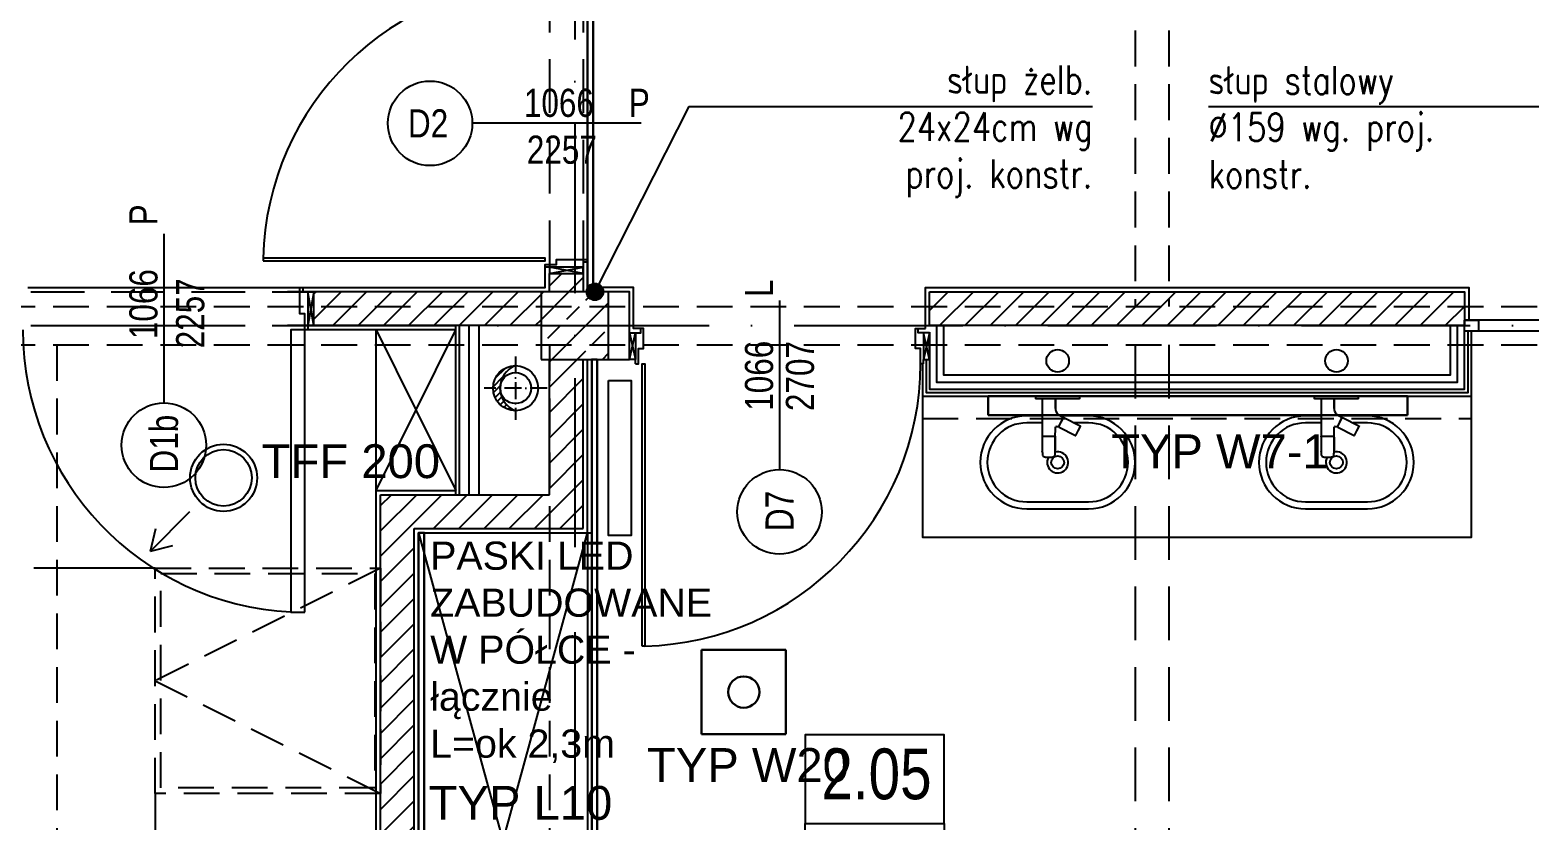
# Model space of a CAD drawing. Header units: millimetres. Extents: x 58205 to 122423, y 1055 to 94479.
# Drawn here: x 69092 to 69625, y 7060 to 7341 of the extents above; entities that cross this region are included whole.
import ezdxf

# ---------------------------------------------------------------- set-up
doc = ezdxf.new("R2010")
doc.units = ezdxf.units.MM
for name, pattern in [('0707_PB_080619_gn_xref$0$ACAD_ISO10W100', [18, 12, -3, 0, -3]), ('ACAD_ISO03W100', [30, 12, -18]), ('ACAD_ISO10W100', [18, 12, -3, 0, -3]), ('HIDDEN', [9.525, 6.35, -3.175])]:
    doc.linetypes.add(name, pattern=pattern)
doc.layers.add('$ oświetlenie $', color=30, linetype='Continuous', lineweight=30)
for name, color, linetype in [('+48_ARMATURA', 251, 'Continuous'), ('+48_HACZE', 253, 'Continuous'), ('+48_MEBLE', 251, 'Continuous'), ('+48_OPISY', 3, 'Continuous'), ('+48_OPISY T', 3, 'Continuous'), ('+48_OPISY_POM', 3, 'Continuous'), ('+48_OPISY_STOLARKA', 3, 'Continuous'), ('+48_OSIE', 8, 'Continuous'), ('+48_PODCIAGI', 4, 'Continuous'), ('+48_PODCIĄG', 4, 'ACAD_ISO03W100'), ('+48_PRZEBICIA', 143, 'Continuous'), ('+48_SCIANY', 1, 'Continuous'), ('+48_SCIANY_DZIAŁOWE', 2, 'Continuous'), ('+48_SPUSTY', 150, 'Continuous'), ('+48_STOLARKA_DRZWI', 3, 'Continuous'), ('+48_STOLARKA_OKNA', 3, 'Continuous'), ('+48_TYNKI', 252, 'Continuous'), ('+48_WENTYLACJA', 2, 'Continuous'), ('+48_WEŁNA', 252, 'Continuous'), ('+48_WIDOK', 5, 'Continuous'), ('+48_ŚCIANY_GK', 42, 'Continuous'), ('lampy VIP', 1, 'Continuous')]:
    doc.layers.add(name, color=color, linetype=linetype)
doc.styles.get("Standard").update_dxf_attribs({"font": 'ARIAL.TTF'})
doc.styles.add('WRP_ARIAL', font='ARIAL.TTF', dxfattribs={"width": 0.8})
doc.linetypes.add('BATTING', pattern='A,0.00254,-2.54,[134,ltypeshp.shx,S=2.54,R=0,X=-2.54,Y=0],-5.08,[134,ltypeshp.shx,S=2.54,R=180,X=2.54,Y=0],-2.54', length=10.16254)
doc.linetypes.add('ZIGZAG', pattern='A,0.00254,-5.08,[131,ltypeshp.shx,S=5.08,R=0,X=-5.08,Y=0],-10.16,[131,ltypeshp.shx,S=5.08,R=180,X=5.08,Y=0],-5.08', length=20.32254)

# ---------------------------------------------------------------- blocks, each defined once
blk = doc.blocks.new('OPISY_POM_METKA')
at = {"layer": '+48_OPISY_POM', "ltscale": 5}
for points in [[(0, -70), (109.7, -70), (109.7, 0), (0, 0)], [(109.7, -105), (0, -105), (0, -70), (109.7, -70)]]:
    blk.add_lwpolyline(points, close=True, dxfattribs=at)
at = {"layer": '+48_OPISY_POM'}
blk.add_lwpolyline([(109.7, -140), (0, -140), (0, -105), (109.7, -105)], close=True, dxfattribs=at)
at = {"layer": '+48_OPISY_POM', "ltscale": 5, "style": 'WRP_ARIAL', "width": 0.8}
for tag, p, height in [('NRPOM', (25.8, -50.8), 40), ('POW', (6.4, -99), 20)]:
    blk.add_attdef(tag, p, '', height=height, dxfattribs=at)
at = {"layer": '+48_OPISY_POM', "style": 'WRP_ARIAL', "width": 0.8}
blk.add_attdef('H', (6.4, -134), '', height=20, dxfattribs=at)
blk = doc.blocks.new('bateria natynk')
at = {"layer": '+48_MEBLE', "ltscale": 0.15}
for p, q in [((-0.83, -1), (-0.83, -4.39)), ((-0.83, -4.39), (-0.83, -1)), ((-0.83, -4.39), (-0.8, -4.72)), ((-0.8, -4.72), (-0.67, -5.38)), ((-0.67, -5.38), (-0.35, -5.96)), ((-0.35, -5.96), (0.07, -6.44)), ((0.07, -6.44), (0.55, -6.78)), ((0.43, -10.87), (1.25, -9.26)), ((0.45, -10.74), (1.2, -9.23)), ((0.55, -6.78), (1, -7.01)), ((1, -7.01), (1.81, -7.42)), ((1.2, -9.23), (1.98, -7.73)), ((1.25, -9.26), (2.06, -7.65)), ((1.81, -7.42), (1.99, -7.51)), ((1.98, -7.73), (2, -7.7)), ((1.99, -7.51), (2.03, -7.64)), ((1.99, -7.72), (2, -7.7)), ((1.99, -7.72), (2.02, -7.74)), ((2, -7.7), (2.01, -7.68)), ((2.01, -7.68), (2.02, -7.67)), ((2.02, -7.65), (2.03, -7.65)), ((2.02, -7.67), (2.02, -7.65)), ((2.06, -7.65), (2.12, -7.6)), ((2.12, -7.6), (2.2, -7.61)), ((2.2, -7.61), (8.01, -10.58)), ((8.01, -10.58), (8.02, -10.59)), ((8.02, -10.59), (8.02, -10.59)), ((8.02, -10.59), (8.03, -10.59)), ((8.03, -10.59), (8.08, -10.65)), ((8.05, -10.64), (8.07, -10.65)), ((8.07, -10.65), (8.07, -10.65)), ((8.07, -10.65), (8.08, -10.65)), ((8.07, -10.73), (8.08, -10.65)), ((-0.85, -14.51), (-0.83, -11.34)), ((-0.85, -14.68), (-0.85, -14.51)), ((-0.85, -14.51), (-0.85, -14.68)), ((-0.85, -19.73), (-0.85, -14.68)), ((-0.85, -14.68), (-0.85, -19.73)), ((-0.83, -11.34), (-0.8, -11.13)), ((-0.8, -11.13), (-0.64, -10.93)), ((-0.44, -10.76), (-0.64, -10.93)), ((-0.44, -10.76), (-0.17, -10.73)), ((-0.17, -10.73), (0.04, -10.77)), ((0.04, -10.77), (0.15, -10.81)), ((0.15, -10.81), (0.27, -10.87)), ((0.27, -10.87), (0.4, -10.83)), ((0.4, -10.83), (0.41, -10.82)), ((0.41, -10.8), (0.42, -10.79)), ((0.41, -10.82), (0.41, -10.8)), ((0.42, -10.79), (0.43, -10.77)), ((0.43, -10.77), (0.45, -10.74)), ((0.43, -10.95), (0.43, -10.87)), ((0.43, -10.95), (0.48, -11.01)), ((0.44, -10.76), (0.48, -10.78)), ((0.48, -11.01), (6.3, -13.99)), ((6.3, -13.99), (6.31, -13.99)), ((6.3, -13.99), (6.3, -13.99)), ((6.31, -13.99), (6.38, -14)), ((6.38, -14), (6.44, -13.95)), ((6.44, -13.95), (7.26, -12.34)), ((7.26, -12.34), (8.07, -10.73)), ((-5.45, -19.73), (-5.45, -19.91)), ((-5.45, -19.91), (-5.44, -20.17)), ((-5.44, -20.17), (-5.43, -20.46)), ((-5.43, -20.46), (-5.41, -20.71)), ((-5.41, -20.71), (-5.39, -20.89)), ((-5.39, -20.89), (-5.35, -21.06)), ((-5.35, -21.06), (-5.27, -21.22)), ((-5.27, -21.22), (-5.15, -21.36)), ((-1.15, -21.36), (-1.03, -21.22)), ((-1.03, -21.22), (-0.95, -21.06)), ((-0.95, -21.06), (-0.91, -20.89)), ((-0.91, -20.89), (-0.88, -20.71)), ((-0.88, -20.71), (-0.86, -20.46)), ((-0.86, -20.46), (-0.85, -20.17)), ((-0.85, -19.91), (-0.85, -19.73)), ((-0.85, -20.17), (-0.85, -19.91)), ((-5.15, -21.36), (-4.95, -21.47)), ((-4.98, -21.46), (-4.95, -21.47)), ((-4.95, -21.47), (-4.76, -21.54)), ((-4.76, -21.54), (-4.56, -21.58)), ((-4.56, -21.58), (-4.34, -21.62)), ((-4.34, -21.62), (-4.06, -21.65)), ((-4.06, -21.65), (-3.7, -21.68)), ((-3.7, -21.68), (-3.38, -21.69)), ((-3.7, -21.68), (-3.38, -21.69)), ((-3.38, -21.69), (-3.15, -21.7)), ((-3.38, -21.69), (-3.15, -21.7)), ((-3.15, -21.7), (-2.92, -21.69)), ((-3.15, -21.7), (-2.92, -21.69)), ((-2.92, -21.69), (-2.6, -21.68)), ((-2.92, -21.69), (-2.6, -21.68)), ((-2.6, -21.68), (-2.24, -21.65)), ((-2.24, -21.65), (-1.96, -21.62)), ((-1.96, -21.62), (-1.74, -21.58)), ((-1.74, -21.58), (-1.54, -21.54)), ((-1.54, -21.54), (-1.35, -21.47)), ((-1.35, -21.47), (-1.32, -21.46)), ((-1.32, -21.46), (-1.15, -21.36))]:
    blk.add_line(p, q, dxfattribs=at)
blk.add_lwpolyline([(7.6, -1), (-7.6, -1, -0.414214), (-7.75, -0.85), (-7.75, 0), (7.75, 0), (7.75, -0.85, -0.414214)], format="xyb", close=True, dxfattribs=at)
for points in [[(-5.45, -1), (-5.45, -19.67), (-5.45, -19.73), (-5.45, -19.67)], [(-5.41, -14.47), (-5.4, -14.35), (-5.38, -14.29), (-5.36, -14.26), (-5.32, -14.26), (-5.24, -14.26), (-5.12, -14.26), (-4.95, -14.26), (-4.76, -14.26), (-4.55, -14.26), (-4.32, -14.26), (-4.04, -14.26), (-3.69, -14.26), (-3.38, -14.26), (-3.15, -14.26), (-2.92, -14.26), (-2.61, -14.26), (-2.26, -14.26), (-1.98, -14.26), (-1.75, -14.26), (-1.54, -14.26), (-1.35, -14.26), (-1.18, -14.26), (-1.06, -14.26), (-0.98, -14.26), (-0.94, -14.26), (-0.91, -14.29), (-0.9, -14.35), (-0.89, -14.47), (-0.88, -14.6)]]:
    blk.add_lwpolyline(points, dxfattribs=at)
blk = doc.blocks.new('OPIS_STOLARKA')
at = {"layer": '+48_OPISY_STOLARKA'}
blk.add_line((0, 30), (0, -30), dxfattribs=at)
at = {"layer": '+48_STOLARKA_DRZWI'}
blk.add_circle((0, -45), 15, dxfattribs=at)
at = {"layer": '+48_OPISY_STOLARKA', "style": 'WRP_ARIAL', "width": 0.8}
for tag, p in [('SZER', (-2.27, -15.9)), ('WYS', (14.32, -13.58)), ('OZN', (5.03, -51.33))]:
    blk.add_attdef(tag, p, '', height=10, rotation=90, dxfattribs=at)
blk = doc.blocks.new('TYP W7-1')
at = {"layer": '$ oświetlenie $', "ltscale": 0.15}
for p, q in [((0, 74.77), (-6.8, 74.77)), ((-6.8, 74.77), (-6.8, -74.23)), ((0, -74.23), (0, 74.77)), ((-6.8, -74.23), (0, -74.23))]:
    blk.add_line(p, q, dxfattribs=at)
at = {"layer": 'lampy VIP', "ltscale": 0.15}
blk.add_line((0, 73.5), (0, -73.5), dxfattribs=at)
at = {"layer": '$ oświetlenie $', "ltscale": 0.15, "insert": (6.77, -30.51), "char_height": 12, "width": 397.1992, "attachment_point": 1, "rotation": 90}
blk.add_mtext('TYP W7-1', dxfattribs=at)
blk = doc.blocks.new('Typ W20')
at = {"layer": '$ oświetlenie $', "ltscale": 0.15}
for p, q in [((-15, 15), (15, 15)), ((-15, -15), (-15, 15)), ((15, 15), (15, -15)), ((15, -15), (-15, -15))]:
    blk.add_line(p, q, dxfattribs=at)
blk.add_circle((0, 0), 5.55, dxfattribs=at)
at = {"layer": '$ oświetlenie $', "ltscale": 0.15, "insert": (-34.36, -19.89), "char_height": 12, "width": 397.1992, "attachment_point": 1}
blk.add_mtext('TYP W20', dxfattribs=at)

msp = doc.modelspace()

# ---------------------------------------------------------------- hatches: boundary and pattern name
at = {"layer": '+48_HACZE'}
h = msp.add_hatch(dxfattribs=at)
h.set_pattern_fill('ANSI31', color=256, scale=2, angle=180, style=0)
h.paths.add_polyline_path([(69288.484, 7254.258), (69276.484, 7254.258), (69276.484, 7247.758), (69288.484, 7247.758)])
h = msp.add_hatch(dxfattribs=at)
h.set_pattern_fill('ANSI31', color=256, scale=2, angle=180, style=0)
edge = h.paths.add_edge_path(flags=17)
edge.add_line((69273.484, 7247.758), (69183.484, 7247.758))
h.paths.add_polyline_path([(69192.836, 7247.758), (69192.836, 7235.758), (69273.484, 7235.758), (69273.484, 7247.758)])
at = {"layer": '+48_HACZE', "linetype": 'Continuous'}
h = msp.add_hatch(dxfattribs=at)
h.set_pattern_fill('ANSI33', color=256, scale=2, style=0)
h.paths.add_polyline_path([(69273.484, 7223.758), (69297.484, 7223.758), (69297.484, 7247.758), (69273.484, 7247.758)])
at = {"layer": '+48_HACZE'}
h = msp.add_hatch(dxfattribs=at)
h.set_pattern_fill('ANSI31', color=256, scale=2, angle=180, style=0)
h.paths.add_polyline_path([(69411.484, 7247.758), (69601.484, 7247.758), (69601.484, 7235.758), (69411.484, 7235.758)])
h = msp.add_hatch(dxfattribs=at)
h.set_pattern_fill('ANSI31', color=256, scale=2, angle=180, style=0)
h.paths.add_polyline_path([(69288.484, 7223.758), (69276.484, 7223.758), (69276.484, 7175.758), (69216.484, 7175.758), (69216.484, 6929.758), (69276.484, 6929.758), (69276.484, 6799.758), (69288.484, 6799.758), (69288.484, 6941.758), (69228.484, 6941.758), (69228.484, 7163.758), (69288.484, 7163.758)])
at = {"layer": '+48_OPISY T'}
h = msp.add_hatch(color=256, dxfattribs=at)
edge = h.paths.add_edge_path()
edge.add_arc((69292.643, 7247.758), 3, 0, 360)
at = {"layer": '+48_PRZEBICIA'}
h = msp.add_hatch(dxfattribs=at)
h.set_pattern_fill('ANSI31', color=256, scale=0.5, style=0)
h.paths.add_polyline_path([(69264.434, 7221.589, 0.4142136), (69256.434, 7213.589), (69258.934, 7213.589, -0.0003475), (69258.934, 7213.597, -0.3103453)])
h.paths.add_polyline_path([(69258.934, 7213.582, -0.0003475), (69258.934, 7213.589), (69256.434, 7213.589, 0.4142136), (69264.434, 7205.589, -0.3103453)])

# ---------------------------------------------------------------- linework, layer by layer
at = {"layer": '$ oświetlenie $', "ltscale": 0.15}
for points in [[(69291.984, 7834.258), (69289.984, 7834.258), (69289.984, 7249.258), (69291.984, 7249.258)], [(69293.484, 7223.758), (69291.484, 7223.758), (69291.484, 6613.258), (69293.484, 6613.258)], [(69229.984, 7162.258), (69231.984, 7162.258), (69231.984, 6943.258), (69229.984, 6943.258)]]:
    msp.add_lwpolyline(points, close=True, dxfattribs=at)
at = {"layer": '+48_ARMATURA'}
for p, q in [((69214.984, 7177.258), (69214.984, 7234.258)), ((69214.984, 7234.258), (69243.234, 7177.258)), ((69214.984, 7177.258), (69243.234, 7234.258)), ((69229.984, 6943.258), (69289.984, 7162.258)), ((69229.984, 7162.258), (69289.984, 6943.258)), ((69289.984, 7162.258), (69289.984, 6943.258))]:
    msp.add_line(p, q, dxfattribs=at)
for points in [[(69451.534, 7203.758), (69445.984, 7203.758, 1), (69445.984, 7170.758), (69467.984, 7170.758, 1), (69467.984, 7203.758), (69457.968, 7203.758)], [(69550.534, 7203.758), (69544.984, 7203.758, 1), (69544.984, 7170.758), (69566.984, 7170.758, 1), (69566.984, 7203.758), (69556.968, 7203.758)], [(69451.534, 7201.258), (69445.984, 7201.258, 1), (69445.984, 7173.258), (69467.984, 7173.258, 1), (69467.984, 7201.258), (69462.879, 7201.258)], [(69550.534, 7201.258), (69544.984, 7201.258, 1), (69544.984, 7173.258), (69566.984, 7173.258, 1), (69566.984, 7201.258), (69561.879, 7201.258)]]:
    msp.add_lwpolyline(points, format="xyb", dxfattribs=at)
for centre in [(69456.984, 7187.258), (69555.984, 7187.258)]:
    msp.add_circle(centre, 2.3, dxfattribs=at)
for centre in [(69456.984, 7187.258), (69555.984, 7187.258)]:
    msp.add_arc(centre, 3.75, 151.24729, 103.1009, dxfattribs=at)
at = {"layer": '+48_MEBLE', "ltscale": 0.15}
msp.add_lwpolyline([(69408.984, 7222.508), (69408.984, 7210.758), (69603.984, 7210.758), (69603.984, 7233.758)], dxfattribs=at)
at = {"layer": '+48_MEBLE'}
for points in [[(69289.984, 6710.758), (69289.984, 6943.258), (69229.984, 6943.258), (69229.984, 7162.258), (69289.984, 7162.258), (69289.984, 7223.758)], [(69289.984, 7162.258), (69291.484, 7162.258), (69291.484, 7223.758)]]:
    msp.add_lwpolyline(points, dxfattribs=at)
at = {"layer": '+48_MEBLE', "linetype": 'HIDDEN', "ltscale": 2}
msp.add_lwpolyline([(69408.984, 7210.758), (69408.984, 7202.758), (69603.984, 7202.758), (69603.984, 7210.758)], dxfattribs=at)
at = {"layer": '+48_MEBLE', "ltscale": 0.15}
for centre in [(69456.984, 7223.258), (69555.984, 7223.258)]:
    msp.add_circle(centre, 4, dxfattribs=at)
at = {"layer": '+48_OPISY'}
for q in [(69292.643, 7247.758), (69469.347, 7313.504)]:
    msp.add_line((69325.953, 7313.504), q, dxfattribs=at)
msp.add_lwpolyline([(69510.554, 7313.504), (69688.607, 7313.504), (69707.352, 7243.486)], dxfattribs=at)
at = {"layer": '+48_OPISY T'}
msp.add_circle((69292.643, 7247.758), 3, dxfattribs=at)
at = {"layer": '+48_OSIE', "linetype": 'ACAD_ISO10W100', "ltscale": 5}
for p, q in [((69285.484, 8208.258), (69285.484, 5430.307)), ((68101.946, 7235.758), (71564.484, 7235.758))]:
    msp.add_line(p, q, dxfattribs=at)
at = {"layer": '+48_PODCIAGI', "linetype": 'HIDDEN', "ltscale": 3}
for p, q in [((69484.484, 7228.908), (69484.484, 6595.758)), ((69496.484, 7228.908), (69496.484, 6595.758))]:
    msp.add_line(p, q, dxfattribs=at)
at = {"layer": '+48_PODCIĄG', "linetype": 'HIDDEN', "ltscale": 2}
for p, q in [((69484.484, 7835.758), (69484.484, 7242.608)), ((69496.484, 7835.758), (69496.484, 7242.608)), ((68833.484, 7242.608), (69717.484, 7242.608)), ((68833.483, 7228.908), (69717.484, 7228.908)), ((69101.484, 7228.908), (69101.484, 6595.758)), ((69276.484, 7228.908), (69276.484, 6595.758))]:
    msp.add_line(p, q, dxfattribs=at)
at = {"layer": '+48_PRZEBICIA', "linetype": '0707_PB_080619_gn_xref$0$ACAD_ISO10W100', "ltscale": 0.5}
for p, q in [((69264.434, 7224.789), (69264.434, 7202.389)), ((69275.634, 7213.589), (69253.234, 7213.589))]:
    msp.add_line(p, q, dxfattribs=at)
at = {"layer": '+48_PRZEBICIA'}
msp.add_circle((69264.434, 7213.589), 8, dxfattribs=at)
msp.add_arc((69267.502, 7213.589), 8.568, 110.98295, 249.01705, dxfattribs=at)
at = {"layer": '+48_SCIANY'}
for p, q in [((69273.484, 7247.758), (69183.484, 7247.758)), ((69273.484, 7235.758), (69183.484, 7235.758)), ((69276.484, 7175.758), (69276.484, 7223.758)), ((69288.484, 7163.758), (69288.484, 7223.758)), ((69216.484, 7175.758), (69276.484, 7175.758)), ((69228.484, 7163.758), (69288.484, 7163.758))]:
    msp.add_line(p, q, dxfattribs=at)
for points in [[(69276.484, 7247.758), (69276.484, 7254.258), (69288.484, 7254.258), (69288.484, 7247.758)], [(69192.836, 7235.758), (69192.836, 7247.758)], [(69297.484, 7223.758), (69304.884, 7223.758), (69304.884, 7247.758), (69297.484, 7247.758)], [(69192.836, 7235.758), (69192.836, 7239.505)], [(69216.484, 6929.758), (69216.484, 7175.758)], [(69228.484, 6941.758), (69228.484, 7163.758)]]:
    msp.add_lwpolyline(points, dxfattribs=at)
for points in [[(69273.484, 7223.758), (69297.484, 7223.758), (69297.484, 7247.758), (69273.484, 7247.758)], [(69273.484, 7223.758), (69297.484, 7223.758), (69297.484, 7247.758), (69273.484, 7247.758)], [(69411.484, 7247.758), (69601.484, 7247.758), (69601.484, 7235.758), (69411.484, 7235.758)]]:
    msp.add_lwpolyline(points, close=True, dxfattribs=at)
at = {"layer": '+48_SCIANY_DZIAŁOWE', "linetype": 'Continuous'}
for p, q in [((69276.484, 7254.258), (69288.484, 7256.458)), ((69288.484, 7254.258), (69276.484, 7256.458)), ((69192.836, 7235.758), (69190.636, 7247.758)), ((69192.836, 7247.758), (69190.636, 7235.758)), ((69304.884, 7223.758), (69307.084, 7233.258)), ((69304.884, 7233.258), (69307.084, 7223.758)), ((69411.484, 7223.758), (69409.284, 7233.258)), ((69411.484, 7233.258), (69409.284, 7223.758))]:
    msp.add_line(p, q, dxfattribs=at)
at = {"layer": '+48_SPUSTY', "color": 150}
msp.add_circle((69264.434, 7213.589), 5.5, dxfattribs=at)
at = {"layer": '+48_STOLARKA_DRZWI'}
for p, q in [((69307.084, 7222.258), (69307.084, 7223.758)), ((69409.284, 7222.258), (69409.284, 7223.758))]:
    msp.add_line(p, q, dxfattribs=at)
for points in [[(69174.792, 7258.735), (69274.992, 7258.735), (69274.992, 7259.735), (69174.792, 7259.735)], [(69288.484, 7254.258), (69288.484, 7256.458), (69276.484, 7256.458), (69276.484, 7254.258)], [(69192.836, 7247.758), (69190.636, 7247.758), (69190.636, 7235.758), (69192.836, 7235.758)], [(69601.484, 7237.758), (69606.484, 7237.758), (69606.484, 7233.758), (69601.484, 7233.758)], [(69189.636, 7134.058), (69189.636, 7234.258), (69184.636, 7234.258), (69184.636, 7134.058)], [(69304.884, 7233.258), (69307.084, 7233.258), (69307.084, 7223.758), (69304.884, 7223.758)], [(69411.484, 7233.258), (69409.284, 7233.258), (69409.284, 7223.758), (69411.484, 7223.758)], [(69309.361, 7122.067), (69309.361, 7222.267), (69310.361, 7222.267), (69310.361, 7122.067)]]:
    msp.add_lwpolyline(points, close=True, dxfattribs=at)
for points in [[(69276.484, 7256.458), (69274.984, 7256.458), (69274.984, 7257.458), (69278.984, 7257.458), (69278.984, 7259.258), (69289.984, 7259.258), (69289.984, 7258.258), (69288.484, 7258.258), (69288.484, 7256.458)], [(69190.636, 7235.758), (69190.636, 7234.258), (69189.636, 7234.258), (69189.636, 7239.908), (69187.836, 7239.908), (69187.836, 7249.258), (69188.836, 7249.258), (69188.836, 7247.758), (69190.636, 7247.758)], [(69696.484, 7237.758), (69601.484, 7237.758)], [(69304.884, 7233.258), (69308.884, 7233.258), (69308.884, 7234.758)], [(69307.084, 7222.258), (69308.084, 7222.258), (69308.084, 7227.658), (69309.884, 7227.658), (69309.884, 7234.758), (69308.884, 7234.758)], [(69409.284, 7222.258), (69408.284, 7222.258), (69408.284, 7227.658), (69406.484, 7227.658), (69406.484, 7234.758), (69407.484, 7234.758)], [(69411.484, 7233.258), (69407.484, 7233.258), (69407.484, 7234.758)], [(69696.484, 7233.758), (69601.484, 7233.758)]]:
    msp.add_lwpolyline(points, dxfattribs=at)
for centre, start, end in [((69274.984, 7257.458), 90, 178.69789), ((69189.636, 7234.258), 180, 267.13974), ((69308.084, 7222.258), 271.30211, 0)]:
    msp.add_arc(centre, 100.2, start, end, dxfattribs=at)
at = {"layer": '+48_STOLARKA_OKNA', "linetype": 'HIDDEN', "ltscale": 2}
for points in [[(69136.484, 7149.758), (69216.484, 7149.758), (69216.484, 7069.758), (69136.484, 7069.758)], [(69138.484, 7147.758), (69214.484, 7147.758), (69214.484, 7071.758), (69138.484, 7071.758)]]:
    msp.add_lwpolyline(points, close=True, dxfattribs=at)
msp.add_lwpolyline([(69216.484, 7149.758), (69136.484, 7109.758), (69216.484, 7069.758)], dxfattribs=at)
at = {"layer": '+48_TYNKI', "ltscale": 0.15}
msp.add_line((69243.234, 7234.258), (69190.636, 7234.258), dxfattribs=at)
for points in [[(69188.836, 7249.258), (69274.984, 7249.258), (69274.984, 7256.458)], [(69308.884, 7234.758), (69306.384, 7234.758), (69306.384, 7249.258), (69289.984, 7249.258), (69289.984, 7258.258)], [(69409.984, 7234.758), (69409.984, 7249.258), (69602.984, 7249.258), (69602.984, 7237.758)], [(69407.484, 7234.758), (69409.984, 7234.758)], [(69274.984, 6710.758), (69274.984, 6928.258), (69214.984, 6928.258), (69214.984, 7177.258), (69243.234, 7177.258)]]:
    msp.add_lwpolyline(points, dxfattribs=at)
at = {"layer": '+48_WENTYLACJA', "color": 2}
for q in [(69148.734, 7169.758), (69136.734, 7163.758), (69142.734, 7157.758)]:
    msp.add_line((69134.734, 7155.758), q, dxfattribs=at)
for radius in [11.9, 10]:
    msp.add_circle((69160.734, 7181.758), radius, dxfattribs=at)
at = {"layer": '+48_WEŁNA', "linetype": 'ZIGZAG', "ltscale": 0.7}
msp.add_line((69247.984, 7175.758), (69247.984, 7235.758), dxfattribs=at)
at = {"layer": '+48_WEŁNA', "linetype": 'BATTING', "ltscale": 0.23}
msp.add_lwpolyline([(69413.984, 7235.758), (69413.984, 7215.758), (69598.984, 7215.758), (69598.984, 7235.758)], dxfattribs=at)
at = {"layer": '+48_WIDOK', "color": 251, "linetype": 'HIDDEN', "ltscale": 3}
for p, q in [((69276.484, 7358.858), (69276.484, 7254.258)), ((69288.484, 7358.858), (69288.484, 7254.258)), ((69092.236, 7247.758), (69183.484, 7247.758)), ((69092.236, 7247.758), (69192.836, 7247.758)), ((69092.236, 7235.758), (69183.484, 7235.758)), ((69092.236, 7235.758), (69192.836, 7235.758))]:
    msp.add_line(p, q, dxfattribs=at)
at = {"layer": '+48_WIDOK', "ltscale": 0.15}
for points in [[(69091.236, 7249.258), (69187.836, 7249.258)], [(69408.984, 7210.458), (69408.984, 7160.758), (69603.984, 7160.758), (69603.984, 7210.758)], [(69136.484, 7149.758), (69093.288, 7149.758)], [(69136.484, 7069.758), (69136.484, 6929.758)]]:
    msp.add_lwpolyline(points, dxfattribs=at)
at = {"layer": '+48_WIDOK'}
msp.add_lwpolyline([(69297.484, 7216.258), (69305.484, 7216.258), (69305.484, 7161.258), (69297.484, 7161.258)], close=True, dxfattribs=at)
msp.add_lwpolyline([(69297.484, 7216.258), (69305.484, 7216.258), (69305.484, 7161.258), (69297.484, 7161.258)], close=True, dxfattribs=at)
at = {"layer": '+48_ŚCIANY_GK'}
for p, q in [((69243.234, 7175.758), (69243.234, 7235.758)), ((69244.484, 7175.758), (69244.484, 7235.758)), ((69251.484, 7175.758), (69251.484, 7235.758))]:
    msp.add_line(p, q, dxfattribs=at)
for points in [[(69411.484, 7233.508), (69411.484, 7213.258), (69601.484, 7213.258), (69601.484, 7235.758)], [(69416.484, 7235.758), (69416.484, 7218.258), (69596.484, 7218.258), (69596.484, 7235.758)], [(69410.234, 7224.008), (69410.234, 7212.008), (69602.734, 7212.008), (69602.734, 7233.758)]]:
    msp.add_lwpolyline(points, dxfattribs=at)

# ---------------------------------------------------------------- block references
at = {"layer": '$ oświetlenie $', "rotation": 269.9999672272649}
msp.add_blockref('TYP W7-1', (69506.484, 7203.958), dxfattribs=at)
at = {"layer": '$ oświetlenie $'}
msp.add_blockref('Typ W20', (69345.484, 7105.758), dxfattribs=at)
at = {"layer": '+48_MEBLE'}
for p in [(69456.984, 7210.758), (69555.984, 7210.758)]:
    msp.add_blockref('bateria natynk', p, dxfattribs=at)
at = {"layer": '+48_OPISY_POM'}
ref = msp.add_blockref('OPISY_POM_METKA', (69367.341, 7090.57), dxfattribs=dict(at, xscale=0.4499999999970896, yscale=0.4499999999998181, zscale=0.4499999999997158))
ref.add_attrib('H', '2,70m', (69370.2, 7030.281), dxfattribs={"height": 9, "style": 'WRP_ARIAL', "width": 0.8})
ref.add_attrib('NRPOM', '2.05', (69373.053, 7067.71), dxfattribs={"ltscale": 5, "height": 18, "style": 'WRP_ARIAL', "width": 0.8})
ref.add_attrib('POW', '28,44m2', (69370.2, 7046.031), dxfattribs={"ltscale": 5, "height": 9, "style": 'WRP_ARIAL', "width": 0.8})
at = {"layer": '+48_OPISY_STOLARKA'}
ref = msp.add_blockref('OPIS_STOLARKA', (69279.075, 7307.558), dxfattribs=dict(at, rotation=270))
ref.add_attrib('SZER', '1066    P', (69267.398, 7309.831), dxfattribs={"height": 10, "style": 'WRP_ARIAL', "width": 0.8})
ref.add_attrib('WYS', '2257', (69268.443, 7293.207), dxfattribs={"height": 10, "style": 'WRP_ARIAL', "width": 0.8})
ref.add_attrib('OZN', 'D2', (69226.228, 7302.533), dxfattribs={"height": 10, "style": 'WRP_ARIAL', "width": 0.8})
ref = msp.add_blockref('OPIS_STOLARKA', (69139.536, 7238.35), dxfattribs=at)
ref.add_attrib('SZER', '1066     P', (69137.263, 7230.961), dxfattribs={"height": 10, "rotation": 90, "style": 'WRP_ARIAL', "width": 0.8})
ref.add_attrib('WYS', '2257', (69153.887, 7227.718), dxfattribs={"height": 10, "rotation": 90, "style": 'WRP_ARIAL', "width": 0.8})
ref.add_attrib('OZN', 'D1b', (69144.562, 7183.641), dxfattribs={"height": 10, "rotation": 90, "style": 'WRP_ARIAL', "width": 0.8})
ref = msp.add_blockref('OPIS_STOLARKA', (69358.184, 7214.682), dxfattribs=at)
ref.add_attrib('SZER', '1066     L', (69355.911, 7205.547), dxfattribs={"height": 10, "rotation": 90, "style": 'WRP_ARIAL', "width": 0.8})
ref.add_attrib('WYS', '2707', (69370.45, 7205.45), dxfattribs={"height": 10, "rotation": 90, "style": 'WRP_ARIAL', "width": 0.8})
ref.add_attrib('OZN', 'D7', (69363.209, 7162.864), dxfattribs={"height": 10, "rotation": 90, "style": 'WRP_ARIAL', "width": 0.8})

# ---------------------------------------------------------------- texts
at = {"layer": '$ oświetlenie $', "color": 2, "lineweight": 60, "ltscale": 0.15, "insert": (69234.126, 7159.142), "char_height": 10, "width": 105.47231, "attachment_point": 1}
msp.add_mtext('PASKI LED ZABUDOWANE W PÓŁCE - łącznie \\PL=ok 2,3m', dxfattribs=at)
at = {"layer": '$ oświetlenie $', "ltscale": 0.15, "insert": (69233.58, 7072.421), "char_height": 12, "width": 397.19916, "attachment_point": 1}
msp.add_mtext('TYP L10', dxfattribs=at)
at = {"layer": '+48_OPISY', "char_height": 10, "style": 'WRP_ARIAL'}
for s, insert, width, attachment_point in [('{\\Fromans|c238;słup żelb. \\P24x24cm wg \\Pproj. konstr.}', (69469.347, 7328.047), 267.38166, 3), ('{\\Fromans|c238;słup stalowy \\P%%C159 wg. proj. \\Pkonstr. }', (69510.554, 7327.855), 235.93626, 1)]:
    msp.add_mtext(s, dxfattribs=dict(at, insert=insert, width=width, attachment_point=attachment_point))
at = {"layer": '+48_WENTYLACJA', "color": 2, "insert": (69174.282, 7193.658), "char_height": 12, "width": 397.19916, "attachment_point": 1}
msp.add_mtext('TFF 200', dxfattribs=at)

doc.saveas('drawing.dxf')
